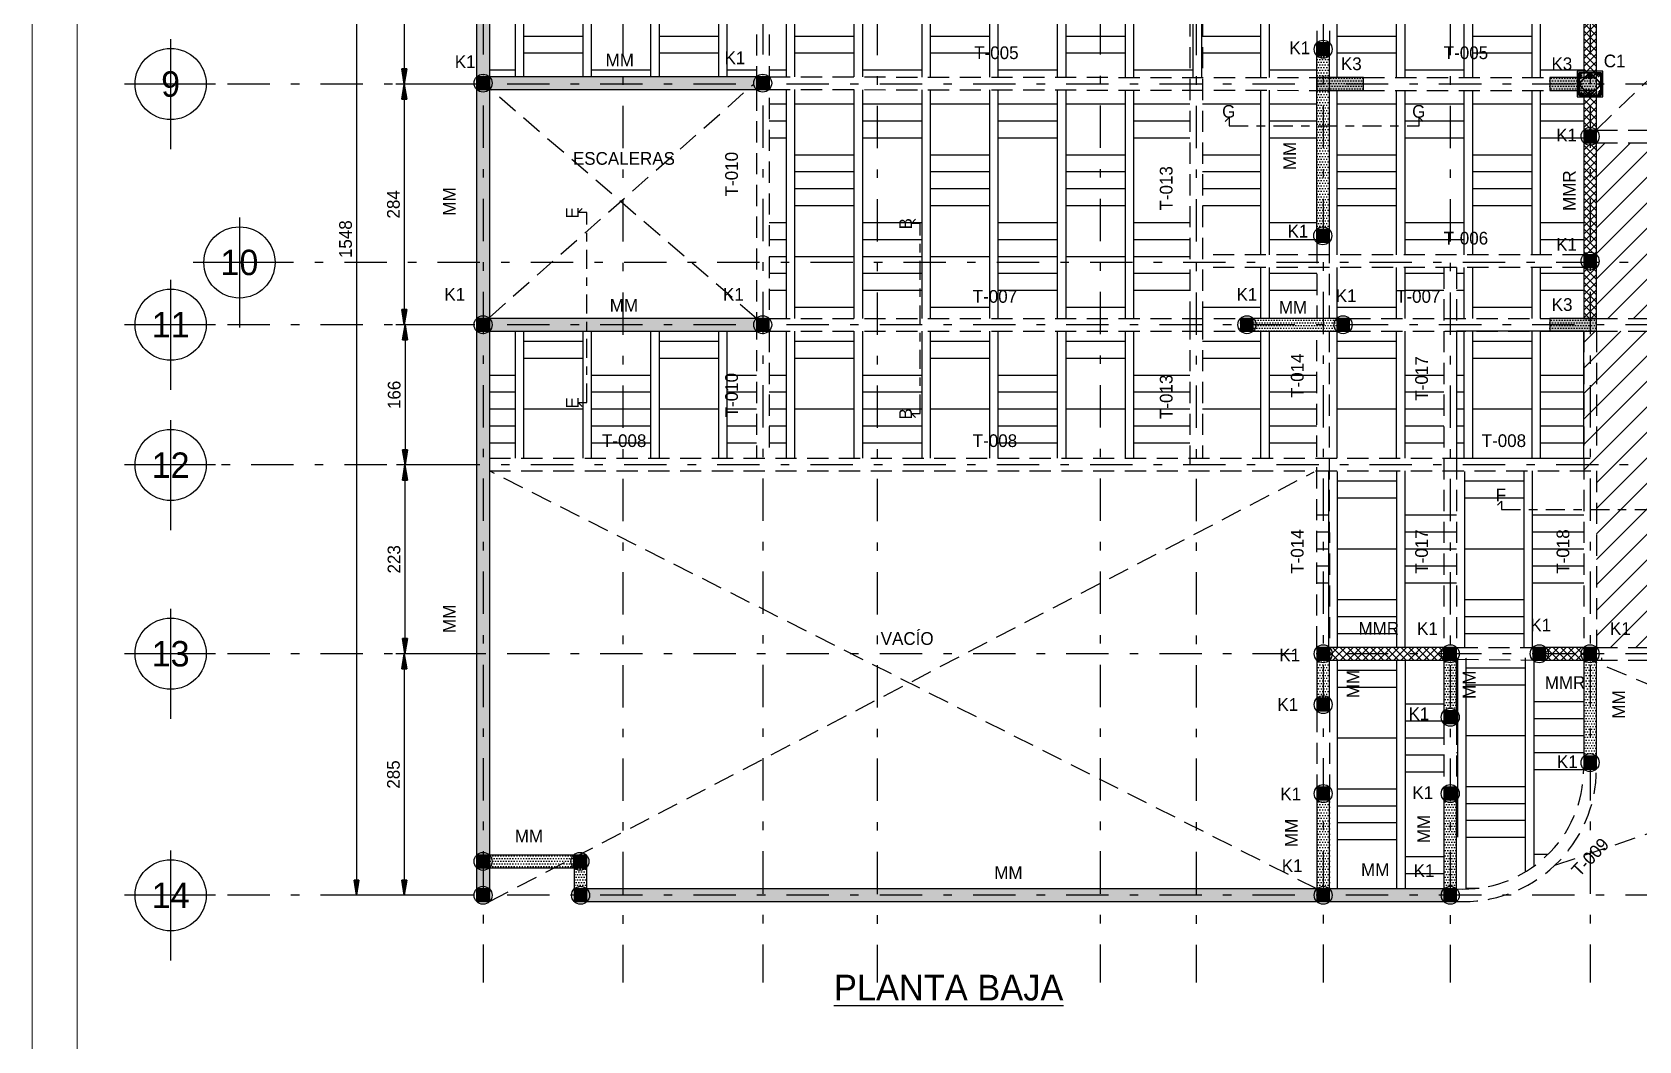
# Model space of a CAD drawing. Header units: millimetres. Extents: x -25 to 297, y -2 to 43.
# Drawn here: x 75.38 to 94.35, y 21.99 to 33.89 of the extents above; entities that cross this region are included whole.
import ezdxf
from ezdxf.enums import TextEntityAlignment as Align

# ---------------------------------------------------------------- set-up
doc = ezdxf.new("R2010")
doc.units = ezdxf.units.MM
for name, pattern in [('DASHDOT', [1, 0.5, -0.25, 0, -0.25]), ('DASHED2', [0.375, 0.25, -0.125]), ('HIDDEN2', [0.1875, 0.125, -0.0625]), ('TRABE', [1.125, 0.75, -0.125, 0.125, -0.125])]:
    doc.linetypes.add(name, pattern=pattern)
for name, color, linetype in [('6', 7, 'Continuous'), ('ACERO', 5, 'Continuous'), ('C', 11, 'Continuous'), ('CERR', 3, 'DASHED2'), ('CTE', 242, 'Continuous'), ('EJES', 250, 'DASHDOT'), ('hatch', 250, 'Continuous'), ('KS', 242, 'Continuous'), ('losa', 251, 'Continuous'), ('muros', 1, 'Continuous'), ('proyecciones', 6, 'HIDDEN2'), ('TEXT', 5, 'Continuous'), ('TITULO', 242, 'Continuous'), ('TZ', 15, 'Continuous'), ('VIGUETAS', 107, 'Continuous')]:
    doc.layers.add(name, color=color, linetype=linetype)
doc.styles.add('LEROY', font='stylu.ttf')
doc.dimstyles.new('LEROY', dxfattribs={"dimtxt": 0.15, "dimasz": 0.18, "dimexe": 0.1, "dimexo": 0.1, "dimgap": 0.05, "dimtad": 1, "dimdec": 0, "dimlfac": 100, "dimzin": 0, "dimdsep": 46, "dimtxsty": 'LEROY', "dimblk1": 'FLECHA', "dimblk2": 'FLECHA', "dimsah": 1, "dimcen": 0.2, "dimclrd": 256, "dimclre": 256, "dimclrt": 5, "dimadec": 0, "dimazin": 0, "dimtfac": 0.5, "dimtdec": 0, "dimtix": 1, "dimtofl": 0, "dimtmove": 0, "dimatfit": 3, "dimldrblk": 'FLECHA', "dimfxl": 1, "dimtolj": 1, "dimtzin": 0, "dimarcsym": 0})
pattern_1 = [(0, (-26.114194, 4.04221), (0.015875, 0.03175), [0, -0.03175])]
pattern_2 = [(45, (-26.114194, 4.64221), (-0.04490128, 0.04490128), []), (135, (-26.114194, 4.64221), (-0.04490128, -0.04490128), [])]
pattern_3 = [(0, (-26.114194, 4.64221), (0.015875, 0.03175), [0, -0.03175])]
pattern_4 = [(90, (-26.1142, 6.6422), (-0.8, 5e-17), [1, 1]), (90, (-26.0142, 6.6422), (-0.8, 5e-17), [1, 1]), (0, (-26.0142, 4.8422), (0, 1.8), [0.7, -0.9]), (0, (-26.0142, 5.0422), (0, 1.8), [0.7, -0.9]), (0, (-26.0142, 5.2422), (0, 1.8), [0.7, -0.9]), (0, (-26.0142, 5.4422), (0, 1.8), [0.7, -0.9]), (0, (-26.0142, 6.0422), (0, 1.8), [0.7, -0.9]), (0, (-25.2142, 5.6422), (0, 1.8), [0.7, -0.9]), (0, (-25.2142, 5.8422), (0, 1.8), [0.7, -0.9]), (0, (-25.2142, 6.0422), (0, 1.8), [0.7, -0.9]), (0, (-25.2142, 6.2422), (0, 1.8), [0.7, -0.9]), (0, (-25.2142, 6.4422), (0, 1.8), [0.7, -0.9])]
pattern_5 = [(45, (-23.47255, 0), (-0.1504193, 0.1504193), [])]

# ---------------------------------------------------------------- blocks, each defined once
blk = doc.blocks.new('EJE-VERT')
at = {"color": 15, "linetype": 'Continuous'}
for p, q in [((0, 2.163), (0, 0)), ((0.883, 1.28), (-0.909, 1.28))]:
    blk.add_line(p, q, dxfattribs=at)
blk.add_circle((0, 1.28), 0.7, dxfattribs=at)
at = {"color": 242, "style": 'LEROY'}
blk.add_attdef('EJE', text='', height=0.5, dxfattribs=at).set_placement((0, 1.28), align=Align.MIDDLE)
blk = doc.blocks.new('FLECHA')
at = {"linetype": 'Continuous'}
blk.add_hatch(color=5, dxfattribs=at).paths.add_polyline_path([(0, 0), (-1, 0.16), (-1, -0.16)])
at = {"color": 5, "linetype": 'Continuous'}
blk.add_line((-1, 0.16), (-1, -0.16), dxfattribs=at)
blk.add_lwpolyline([(-1, 0.16), (0, 0), (-1, -0.16)], dxfattribs=at)
blk = doc.blocks.new('*D86')
at = {"layer": 'C', "lineweight": -2, "transparency": 16777216}
for p, q in [((80.681, 35.427), (79.676, 35.427)), ((79.776, 35.247), (79.776, 33.457)), ((80.581, 33.277), (79.676, 33.277))]:
    blk.add_line(p, q, dxfattribs=at)
at = {"layer": 'Defpoints', "color": 0, "transparency": 16777216}
for p in [(80.781, 35.427), (79.776, 33.277), (80.681, 33.277)]:
    blk.add_point(p, dxfattribs=at)
at = {"layer": 'C', "lineweight": -2, "transparency": 16777216, "xscale": 0.18, "yscale": 0.18, "zscale": 0.18}
for p, rotation in [((79.776, 35.427), 90), ((79.776, 33.277), 270)]:
    blk.add_blockref('FLECHA', p, dxfattribs=dict(at, rotation=rotation))
at = {"layer": 'C', "color": 5, "transparency": 16777216, "insert": (79.648, 34.352), "char_height": 0.15, "attachment_point": 5, "rotation": 90, "style": 'LEROY'}
blk.add_mtext('\\A1;215', dxfattribs=at)
blk = doc.blocks.new('*D87')
at = {"layer": 'C', "lineweight": -2, "transparency": 16777216}
for p, q in [((80.681, 33.277), (79.676, 33.277)), ((79.776, 33.097), (79.776, 30.617)), ((80.599, 30.437), (79.676, 30.437))]:
    blk.add_line(p, q, dxfattribs=at)
at = {"layer": 'Defpoints', "color": 0, "transparency": 16777216}
for p in [(80.781, 33.277), (79.776, 30.437), (80.699, 30.437)]:
    blk.add_point(p, dxfattribs=at)
at = {"layer": 'C', "lineweight": -2, "transparency": 16777216, "xscale": 0.18, "yscale": 0.18, "zscale": 0.18}
for p, rotation in [((79.776, 33.277), 90), ((79.776, 30.437), 270)]:
    blk.add_blockref('FLECHA', p, dxfattribs=dict(at, rotation=rotation))
at = {"layer": 'C', "color": 5, "transparency": 16777216, "insert": (79.648, 31.857), "char_height": 0.15, "attachment_point": 5, "rotation": 90, "style": 'LEROY'}
blk.add_mtext('\\A1;284', dxfattribs=at)
blk = doc.blocks.new('*D88')
at = {"layer": 'C', "lineweight": -2, "transparency": 16777216}
for p, q in [((80.606, 28.782), (79.683, 28.782)), ((79.783, 28.602), (79.783, 26.735)), ((80.606, 26.555), (79.683, 26.555))]:
    blk.add_line(p, q, dxfattribs=at)
at = {"layer": 'Defpoints', "color": 0, "transparency": 16777216}
for p in [(80.706, 28.782), (79.783, 26.555), (80.706, 26.555)]:
    blk.add_point(p, dxfattribs=at)
at = {"layer": 'C', "lineweight": -2, "transparency": 16777216, "xscale": 0.18, "yscale": 0.18, "zscale": 0.18}
for p, rotation in [((79.783, 28.782), 90), ((79.783, 26.555), 270)]:
    blk.add_blockref('FLECHA', p, dxfattribs=dict(at, rotation=rotation))
at = {"layer": 'C', "color": 5, "transparency": 16777216, "insert": (79.655, 27.669), "char_height": 0.15, "attachment_point": 5, "rotation": 90, "style": 'LEROY'}
blk.add_mtext('\\A1;223', dxfattribs=at)
blk = doc.blocks.new('*D89')
at = {"layer": 'C', "lineweight": -2, "transparency": 16777216}
for p, q in [((80.629, 26.555), (79.676, 26.555)), ((79.776, 26.375), (79.776, 23.885)), ((80.606, 23.705), (79.676, 23.705))]:
    blk.add_line(p, q, dxfattribs=at)
at = {"layer": 'Defpoints', "color": 0, "transparency": 16777216}
for p in [(80.729, 26.555), (79.776, 23.705), (80.706, 23.705)]:
    blk.add_point(p, dxfattribs=at)
at = {"layer": 'C', "lineweight": -2, "transparency": 16777216, "xscale": 0.18, "yscale": 0.18, "zscale": 0.18}
for p, rotation in [((79.776, 26.555), 90), ((79.776, 23.705), 270)]:
    blk.add_blockref('FLECHA', p, dxfattribs=dict(at, rotation=rotation))
at = {"layer": 'C', "color": 5, "transparency": 16777216, "insert": (79.648, 25.13), "char_height": 0.15, "attachment_point": 5, "rotation": 90, "style": 'LEROY'}
blk.add_mtext('\\A1;285', dxfattribs=at)
blk = doc.blocks.new('SEF')
at = {"layer": 'KS'}
blk.add_hatch(color=256, dxfattribs=at).paths.add_polyline_path([(101.539, 139.836), (101.689, 139.836), (101.689, 139.986), (101.539, 139.986)])
at = {"layer": 'KS', "elevation": 0}
blk.add_lwpolyline([(101.539, 139.836), (101.689, 139.836), (101.689, 139.986), (101.539, 139.986)], close=True, dxfattribs=at)
at = {"layer": 'KS', "color": 251}
blk.add_circle((101.614, 139.911, 0), 0.106, dxfattribs=at)
blk = doc.blocks.new('var8')
at = {"layer": 'TZ'}
h = blk.add_hatch(dxfattribs=at)
h.set_pattern_fill('ANSI31', color=250, scale=0.12501, style=0)
h.set_pattern_definition([(45, (-174.317762, 227.993321), (-0.0110494311, 0.0110494311), [])])
edge = h.paths.add_edge_path()
edge.add_arc((0, 0), 0.0635, 0, 360)
at = {"layer": 'TZ', "color": 250}
for p, q in [((-0.16, 0), (0.16, 0)), ((0, 0.16), (0, -0.16))]:
    blk.add_line(p, q, dxfattribs=at)
at = {"layer": 'TZ', "color": 5}
blk.add_circle((0, 0), 0.0635, dxfattribs=at)
blk = doc.blocks.new('C1')
at = {"layer": 'ACERO', "color": 3}
for p, q in [((-0.018, 0.081), (-0.011, 0.081)), ((0.011, 0.081), (0.018, 0.081)), ((0.07, 0.13), (0.047, 0.107)), ((0.052, 0.102), (0.047, 0.107)), ((0.082, 0.13), (0.052, 0.102))]:
    blk.add_line(p, q, dxfattribs=at)
for points in [[(-0.123, -0.133, -0.414214), (-0.134, -0.122), (-0.134, 0.126, -0.414214), (-0.123, 0.137), (0.125, 0.137, -0.414214), (0.136, 0.126), (0.136, 0.119, -0.182928), (0.135, 0.117), (0.102, 0.085), (0.096, 0.09), (0.128, 0.12, 0.182904), (0.129, 0.122), (0.129, 0.126, 0.414214), (0.125, 0.13), (0.013, 0.13)], [(0.008, -0.129, -0.414214), (-0.008, -0.129), (-0.131, -0.008, -0.414214), (-0.131, 0.008), (-0.007, 0.134, -0.414214), (0.009, 0.134), (0.016, 0.127, -0.198912), (0.018, 0.122), (0.018, 0.081)], [(-0.011, 0.13), (-0.123, 0.13, 0.414214), (-0.126, 0.126), (-0.126, 0.012)], [(0.011, 0.081), (0.011, 0.12, 0.233891), (0.008, 0.126), (0.004, 0.129, 0.414214), (-0.001, 0.129), (-0.125, 0.003, 0.414214), (-0.125, -0.003), (-0.003, -0.124, 0.414214), (0.003, -0.124)], [(-0.123, -0.133), (0.125, -0.133, 0.414214), (0.136, -0.122), (0.136, 0.122)], [(0.003, -0.124), (0.128, -0.002, 0.414214), (0.128, 0.003), (0.018, 0.114)], [(0.008, -0.129), (0.133, -0.008, 0.414214), (0.133, 0.008), (0.016, 0.127)], [(-0.126, -0.012), (-0.126, -0.122, 0.414214), (-0.123, -0.125)], [(0.012, -0.125), (0.125, -0.125, 0.414214), (0.129, -0.122), (0.129, -0.012)]]:
    blk.add_lwpolyline(points, format="xyb", dxfattribs=at)
for points in [[(-0.018, 0.081), (-0.018, 0.112)], [(-0.011, 0.119), (-0.011, 0.081)], [(0.129, 0.012), (0.129, 0.111)], [(-0.123, -0.125), (-0.012, -0.125)]]:
    blk.add_lwpolyline(points, dxfattribs=at)
at = {"layer": 'TZ'}
blk.add_lwpolyline([(-0.149, -0.148), (0.151, -0.148), (0.151, 0.152), (-0.149, 0.152)], close=True, dxfattribs=at)
at = {"layer": 'TZ', "xscale": 0.1499879496157064, "yscale": 0.1499879496157064, "zscale": 0.1499879496157064, "rotation": 180}
for p in [(-0.114, 0.119), (-0.114, 0.097), (-0.113, 0), (0, 0.114), (0.088, 0.119), (0.109, 0.119), (0.115, 0), (-0.115, -0.114), (-0.094, -0.114), (0, -0.112), (0.117, -0.093), (0.117, -0.114)]:
    blk.add_blockref('var8', p, dxfattribs=at)
blk = doc.blocks.new('*D593')
at = {"layer": 'C', "lineweight": -2, "transparency": 16777216}
for p, q in [((80.608, 30.437), (79.685, 30.437)), ((79.785, 30.257), (79.785, 28.962)), ((80.608, 28.782), (79.685, 28.782))]:
    blk.add_line(p, q, dxfattribs=at)
at = {"layer": 'Defpoints', "color": 0, "transparency": 16777216}
for p in [(80.708, 30.437), (79.785, 28.782), (80.708, 28.782)]:
    blk.add_point(p, dxfattribs=at)
at = {"layer": 'C', "lineweight": -2, "transparency": 16777216, "xscale": 0.18, "yscale": 0.18, "zscale": 0.18}
for p, rotation in [((79.785, 30.437), 90), ((79.785, 28.782), 270)]:
    blk.add_blockref('FLECHA', p, dxfattribs=dict(at, rotation=rotation))
at = {"layer": 'C', "color": 5, "transparency": 16777216, "insert": (79.657, 29.609), "char_height": 0.15, "attachment_point": 5, "rotation": 90, "style": 'LEROY'}
blk.add_mtext('\\A1;166', dxfattribs=at)
blk = doc.blocks.new('*D595')
at = {"layer": 'C', "lineweight": -2, "transparency": 16777216}
for p, q in [((80.064, 39.187), (79.112, 39.187)), ((79.212, 39.007), (79.212, 23.885)), ((80.041, 23.705), (79.112, 23.705))]:
    blk.add_line(p, q, dxfattribs=at)
at = {"layer": 'Defpoints', "color": 0, "transparency": 16777216}
for p in [(80.164, 39.187), (79.212, 23.705), (80.141, 23.705)]:
    blk.add_point(p, dxfattribs=at)
at = {"layer": 'C', "lineweight": -2, "transparency": 16777216, "xscale": 0.18, "yscale": 0.18, "zscale": 0.18}
for p, rotation in [((79.212, 39.187), 90), ((79.212, 23.705), 270)]:
    blk.add_blockref('FLECHA', p, dxfattribs=dict(at, rotation=rotation))
at = {"layer": 'C', "color": 5, "transparency": 16777216, "insert": (79.083, 31.446), "char_height": 0.15, "attachment_point": 5, "rotation": 90, "style": 'LEROY'}
blk.add_mtext('\\A1;1548', dxfattribs=at)

msp = doc.modelspace()

# ---------------------------------------------------------------- hatches: boundary and pattern name
at = {"layer": 'hatch'}
h = msp.add_hatch(dxfattribs=at)
h.set_pattern_fill('ANSI31', color=256, scale=0.067)
h.set_pattern_definition(pattern_5)
h.paths.add_polyline_path([(100.483, 30.512), (100.509, 32.584), (93.846, 32.584), (93.846, 31.262, -0.198912), (93.877, 31.187, -0.198912), (93.846, 31.112), (93.846, 30.512)])
h = msp.add_hatch(dxfattribs=at)
h.set_pattern_fill('ANSI31', color=256, scale=0.067)
h.set_pattern_definition(pattern_5)
h.paths.add_polyline_path([(93.846, 30.362), (93.696, 30.362), (93.696, 28.862), (93.696, 28.712), (93.846, 28.712), (93.846, 26.63), (100.435, 26.63), (100.481, 30.362)])
at = {"layer": 'KS'}
h = msp.add_hatch(color=256, dxfattribs=at)
h.dxf.hatch_style = 1
h.paths.add_polyline_path([(90.546, 33.352), (90.546, 33.202), (91.096, 33.202), (91.096, 33.352)])
h = msp.add_hatch(color=256, dxfattribs=at)
h.dxf.hatch_style = 1
h.paths.add_polyline_path([(93.296, 33.352), (93.296, 33.202), (93.846, 33.202), (93.846, 33.352)])
h = msp.add_hatch(color=256, dxfattribs=at)
h.dxf.hatch_style = 1
h.paths.add_polyline_path([(93.295, 30.512), (93.295, 30.362), (93.845, 30.362), (93.845, 30.512)])
at = {"layer": 'muros'}
h = msp.add_hatch(dxfattribs=at)
h.set_pattern_fill('DOTS', color=256, scale=0.02)
h.set_pattern_definition(pattern_3)
h.paths.add_polyline_path([(80.781, 24.03), (80.631, 24.03), (80.631, 23.63), (80.781, 23.63)])
h.paths.add_polyline_path([(80.781, 38.662), (80.631, 38.662), (80.631, 24.18), (80.781, 24.18)])
h = msp.add_hatch(dxfattribs=at)
h.set_pattern_fill('ANSI37', color=256, scale=0.02)
h.set_pattern_definition(pattern_2)
h.paths.add_polyline_path([(93.696, 33.352), (93.846, 33.352), (93.846, 35.352), (93.696, 35.352)])
h = msp.add_hatch(dxfattribs=at)
h.set_pattern_fill('DOTS', color=256, scale=0.02)
h.set_pattern_definition(pattern_3)
h.paths.add_polyline_path([(90.546, 33.352), (90.69, 33.352), (90.69, 33.762), (90.546, 33.762)])
h = msp.add_hatch(dxfattribs=at)
h.set_pattern_fill('DOTS', color=256, scale=0.02)
h.set_pattern_definition([(0, (-26.114194, 3.97678), (0.015875, 0.03175), [0, -0.03175])])
h.paths.add_polyline_path([(84.081, 33.212), (84.081, 33.362), (80.781, 33.362), (80.781, 33.212)])
h = msp.add_hatch(dxfattribs=at)
h.set_pattern_fill('DOTS', color=3, scale=0.02)
h.set_pattern_definition(pattern_1)
h.paths.add_polyline_path([(90.69, 33.202), (90.69, 33.352), (90.546, 33.352), (90.546, 33.202)])
h = msp.add_hatch(dxfattribs=at)
h.set_pattern_fill('DOTS', color=256, scale=0.02)
h.set_pattern_definition(pattern_3)
h.paths.add_polyline_path([(90.69, 33.202), (90.546, 33.202), (90.546, 31.412), (90.69, 31.412)])
h = msp.add_hatch(dxfattribs=at)
h.set_pattern_fill('DOTS', color=3, scale=0.02)
h.set_pattern_definition(pattern_1)
h.paths.add_polyline_path([(90.69, 33.352), (90.69, 33.202), (91.096, 33.202), (91.096, 33.352)])
h = msp.add_hatch(dxfattribs=at)
h.set_pattern_fill('DOTS', color=3, scale=0.02)
h.set_pattern_definition(pattern_1)
h.paths.add_polyline_path([(93.846, 33.202), (93.846, 33.352), (93.296, 33.352), (93.296, 33.202)])
h = msp.add_hatch(dxfattribs=at)
h.set_pattern_fill('ANSI37', color=256, scale=0.02)
h.set_pattern_definition(pattern_2)
h.paths.add_polyline_path([(93.846, 33.202), (93.696, 33.202), (93.696, 30.512), (93.846, 30.512)])
h = msp.add_hatch(dxfattribs=at)
h.set_pattern_fill('DOTS', color=256, scale=0.02)
h.set_pattern_definition(pattern_1)
h.paths.add_polyline_path([(84.081, 30.362), (84.081, 30.512), (80.781, 30.512), (80.781, 30.362)])
h = msp.add_hatch(dxfattribs=at)
h.set_pattern_fill('DOTS', color=256, scale=0.02)
h.set_pattern_definition(pattern_1)
h.paths.add_polyline_path([(89.646, 30.512), (89.646, 30.362), (90.931, 30.362), (90.931, 30.512)])
h = msp.add_hatch(dxfattribs=at)
h.set_pattern_fill('DOTS', color=3, scale=0.02)
h.set_pattern_definition(pattern_1)
h.paths.add_polyline_path([(93.846, 30.362), (93.846, 30.512), (93.296, 30.512), (93.296, 30.362)])
h = msp.add_hatch(dxfattribs=at)
h.set_pattern_fill('DOTS', color=256, scale=0.02)
h.set_pattern_definition(pattern_1)
h.paths.add_polyline_path([(90.696, 26.63), (90.546, 26.63), (90.546, 25.88), (90.696, 25.88)])
h = msp.add_hatch(dxfattribs=at)
h.set_pattern_fill('ANSI37', color=256, scale=0.02)
h.set_pattern_definition(pattern_2)
h.paths.add_polyline_path([(92.046, 26.48), (92.046, 26.63), (90.696, 26.63), (90.696, 26.48)])
h = msp.add_hatch(dxfattribs=at)
h.set_pattern_fill('DOTS', color=256, scale=0.02)
h.set_pattern_definition(pattern_1)
h.paths.add_polyline_path([(92.196, 26.63), (92.046, 26.63), (92.046, 25.73), (92.196, 25.73)])
h = msp.add_hatch(dxfattribs=at)
h.set_pattern_fill('ANSI37', color=256, scale=0.02)
h.set_pattern_definition(pattern_2)
h.paths.add_polyline_path([(93.846, 26.48), (93.846, 26.63), (93.096, 26.63), (93.096, 26.48)])
h = msp.add_hatch(dxfattribs=at)
h.set_pattern_fill('DOTS', color=256, scale=0.02)
h.set_pattern_definition(pattern_1)
h.paths.add_polyline_path([(93.846, 26.48), (93.696, 26.48), (93.696, 25.195), (93.846, 25.195)])
h = msp.add_hatch(dxfattribs=at)
h.set_pattern_fill('DOTS', color=256, scale=0.02)
h.set_pattern_definition(pattern_1)
h.paths.add_polyline_path([(90.546, 23.78), (90.696, 23.78), (90.696, 24.98), (90.546, 24.98)])
h = msp.add_hatch(dxfattribs=at)
h.set_pattern_fill('DOTS', color=256, scale=0.02)
h.set_pattern_definition(pattern_1)
h.paths.add_polyline_path([(92.046, 23.78), (92.196, 23.78), (92.196, 24.98), (92.046, 24.98)])
h = msp.add_hatch(dxfattribs=at)
h.set_pattern_fill('DOTS', color=256, scale=0.02)
h.set_pattern_definition(pattern_1)
h.paths.add_polyline_path([(80.781, 24.18), (80.781, 24.03), (81.931, 24.03), (81.931, 24.18)])
h.paths.add_polyline_path([(80.631, 24.03), (80.781, 24.03), (80.781, 24.18), (80.631, 24.18)])
h = msp.add_hatch(dxfattribs=at)
h.set_pattern_fill('DOTS', color=256, scale=0.02)
h.set_pattern_definition(pattern_1)
h.paths.add_polyline_path([(81.931, 24.03), (81.781, 24.03), (81.781, 23.78), (81.931, 23.78)])
h = msp.add_hatch(dxfattribs=at)
h.set_pattern_fill('DOTS', color=256, scale=0.02)
h.set_pattern_definition(pattern_1)
h.paths.add_polyline_path([(92.196, 23.63), (92.196, 23.78), (81.781, 23.78), (81.781, 23.63)])
at = {"layer": 'VIGUETAS'}
h = msp.add_hatch(dxfattribs=at)
h.set_pattern_fill('HBSTRCES', color=256, pattern_type=2)
h.set_pattern_definition(pattern_4)
h.paths.add_polyline_path([(80.781, 35.362), (80.781, 33.362), (83.931, 33.362), (83.931, 35.362)])
h = msp.add_hatch(dxfattribs=at)
h.set_pattern_fill('HBSTRCES', color=256, pattern_type=2)
h.set_pattern_definition(pattern_4)
h.paths.add_polyline_path([(90.546, 33.352), (90.546, 33.612, -0.198912), (90.515, 33.687, -0.198912), (90.546, 33.762), (90.546, 34.653, -0.198912), (90.515, 34.728, -0.198912), (90.546, 34.803), (90.546, 35.352), (88.063, 35.352, -0.414214), (87.913, 35.352), (85.431, 35.352, -0.450006), (85.272, 35.362), (84.081, 35.362), (84.081, 33.362)])
h = msp.add_hatch(dxfattribs=at)
h.set_pattern_fill('HBSTRCES', color=256, pattern_type=2)
h.set_pattern_definition(pattern_4)
h.paths.add_polyline_path([(93.296, 33.352), (93.696, 33.352), (93.696, 35.352), (90.696, 35.352), (90.696, 34.803, -0.198912), (90.727, 34.728, -0.198912), (90.696, 34.653), (90.696, 33.762, -0.198912), (90.727, 33.687, -0.216159), (90.69, 33.607), (90.69, 33.352), (91.096, 33.352)])
h = msp.add_hatch(dxfattribs=at)
h.set_pattern_fill('HBSTRCES', color=256, pattern_type=2)
h.set_pattern_definition(pattern_4)
h.paths.add_polyline_path([(84.081, 33.212), (84.081, 30.512), (89.046, 30.512), (89.046, 33.204)])
h = msp.add_hatch(dxfattribs=at)
h.set_pattern_fill('HBSTRCES', color=256, pattern_type=2)
h.set_pattern_definition(pattern_4)
h.paths.add_polyline_path([(89.196, 31.262), (90.546, 31.262), (90.546, 31.412), (90.546, 33.202), (89.196, 33.204)])
h = msp.add_hatch(dxfattribs=at)
h.set_pattern_fill('HBSTRCES', color=256, pattern_type=2)
h.set_pattern_definition(pattern_4)
h.paths.add_polyline_path([(93.696, 33.202), (93.296, 33.202), (91.096, 33.202), (90.69, 33.202), (90.69, 31.412), (90.69, 31.262), (93.696, 31.262)])
h = msp.add_hatch(dxfattribs=at)
h.set_pattern_fill('HBSTRCES', color=256, pattern_type=2)
h.set_pattern_definition(pattern_4)
h.paths.add_polyline_path([(90.546, 30.512), (90.546, 31.112), (89.196, 31.112), (89.196, 30.512), (89.646, 30.512), (89.796, 30.512)])
h = msp.add_hatch(dxfattribs=at)
h.set_pattern_fill('HBSTRCES', color=256, pattern_type=2)
h.set_pattern_definition(pattern_4)
h.paths.add_polyline_path([(92.046, 31.112), (90.69, 31.112), (90.69, 30.512), (90.781, 30.512, -0.414214), (90.931, 30.512), (92.046, 30.512)])
h = msp.add_hatch(dxfattribs=at)
h.set_pattern_fill('HBSTRCES', color=256, pattern_type=2)
h.set_pattern_definition(pattern_4)
h.paths.add_polyline_path([(92.196, 30.512), (93.296, 30.512), (93.696, 30.512), (93.696, 31.112), (92.196, 31.112)])
h = msp.add_hatch(dxfattribs=at)
h.set_pattern_fill('HBSTRCES', color=256, pattern_type=2)
h.set_pattern_definition(pattern_4)
h.paths.add_polyline_path([(83.931, 28.862), (83.931, 30.362), (80.781, 30.362), (80.781, 28.862)])
h = msp.add_hatch(dxfattribs=at)
h.set_pattern_fill('HBSTRCES', color=256, pattern_type=2)
h.set_pattern_definition(pattern_4)
h.paths.add_polyline_path([(89.046, 30.362), (84.081, 30.362), (84.081, 28.862), (89.046, 28.862)])
h.paths.add_polyline_path([(90.546, 30.362), (89.796, 30.362, -0.414214), (89.646, 30.362), (89.196, 30.362), (89.196, 28.862), (90.546, 28.862)])
h = msp.add_hatch(dxfattribs=at)
h.set_pattern_fill('HBSTRCES', color=256, pattern_type=2)
h.set_pattern_definition(pattern_4)
h.paths.add_polyline_path([(92.046, 30.362), (90.931, 30.362, -0.414214), (90.781, 30.362), (90.69, 30.362), (90.693, 28.862), (92.046, 28.862)])
h = msp.add_hatch(dxfattribs=at)
h.set_pattern_fill('HBSTRCES', color=256, pattern_type=2)
h.set_pattern_definition(pattern_4)
h.paths.add_polyline_path([(93.696, 28.862), (93.696, 30.362), (92.196, 30.362), (92.196, 28.862)])
h = msp.add_hatch(dxfattribs=at)
h.set_pattern_fill('HBSTRCES', color=256, pattern_type=2)
h.set_pattern_definition([(90, (-26.1119, 4.9923), (-0.8, 5e-17), [1, 1]), (90, (-26.0119, 4.9923), (-0.8, 5e-17), [1, 1]), (0, (-26.012, 3.1923), (0, 1.8), [0.7, -0.9]), (0, (-26.012, 3.3923), (0, 1.8), [0.7, -0.9]), (0, (-26.012, 3.5923), (0, 1.8), [0.7, -0.9]), (0, (-26.012, 3.7923), (0, 1.8), [0.7, -0.9]), (0, (-26.012, 4.3923), (0, 1.8), [0.7, -0.9]), (0, (-25.212, 3.9923), (0, 1.8), [0.7, -0.9]), (0, (-25.212, 4.1923), (0, 1.8), [0.7, -0.9]), (0, (-25.212, 4.3923), (0, 1.8), [0.7, -0.9]), (0, (-25.212, 4.5923), (0, 1.8), [0.7, -0.9]), (0, (-25.212, 4.7923), (0, 1.8), [0.7, -0.9])])
edge = h.paths.add_edge_path()
edge.add_line((92.196, 28.712), (90.933, 28.712))
edge.add_arc((90.858, 28.787), 0.106, 225, 315, ccw=False)
edge.add_line((90.783, 28.712), (90.545, 28.712))
edge.add_line((90.545, 28.712), (90.546, 26.63))
edge.add_line((90.546, 26.63), (92.195, 26.63))
edge.add_line((92.195, 26.63), (92.196, 28.712))
h = msp.add_hatch(dxfattribs=at)
h.set_pattern_fill('HBSTRCES', color=256, pattern_type=2)
h.set_pattern_definition([(90, (-24.6091, 4.9923), (-0.8, 5e-17), [1, 1]), (90, (-24.5091, 4.9923), (-0.8, 5e-17), [1, 1]), (0, (-24.509, 3.1923), (0, 1.8), [0.7, -0.9]), (0, (-24.509, 3.3923), (0, 1.8), [0.7, -0.9]), (0, (-24.509, 3.5923), (0, 1.8), [0.7, -0.9]), (0, (-24.509, 3.7923), (0, 1.8), [0.7, -0.9]), (0, (-24.509, 4.3923), (0, 1.8), [0.7, -0.9]), (0, (-23.709, 3.9923), (0, 1.8), [0.7, -0.9]), (0, (-23.709, 4.1923), (0, 1.8), [0.7, -0.9]), (0, (-23.709, 4.3923), (0, 1.8), [0.7, -0.9]), (0, (-23.709, 4.5923), (0, 1.8), [0.7, -0.9]), (0, (-23.709, 4.7923), (0, 1.8), [0.7, -0.9])])
edge = h.paths.add_edge_path()
edge.add_line((93.696, 28.712), (92.436, 28.712))
edge.add_arc((92.361, 28.787), 0.106, 225, 315, ccw=False)
edge.add_line((92.286, 28.712), (92.196, 28.712))
edge.add_line((92.196, 28.712), (92.198, 26.63))
edge.add_line((92.198, 26.63), (93.696, 26.63))
edge.add_line((93.696, 26.63), (93.696, 28.712))
h = msp.add_hatch(dxfattribs=at)
h.set_pattern_fill('HBSTRCES', color=256, pattern_type=2)
h.set_pattern_definition([(90, (-26.1091, 2.7609), (-0.8, 5e-17), [1, 1]), (90, (-26.0091, 2.7609), (-0.8, 5e-17), [1, 1]), (0, (-26.009, 0.9609), (0, 1.8), [0.7, -0.9]), (0, (-26.009, 1.1609), (0, 1.8), [0.7, -0.9]), (0, (-26.009, 1.3609), (0, 1.8), [0.7, -0.9]), (0, (-26.009, 1.5609), (0, 1.8), [0.7, -0.9]), (0, (-26.009, 2.1609), (0, 1.8), [0.7, -0.9]), (0, (-25.209, 1.7609), (0, 1.8), [0.7, -0.9]), (0, (-25.209, 1.9609), (0, 1.8), [0.7, -0.9]), (0, (-25.209, 2.1609), (0, 1.8), [0.7, -0.9]), (0, (-25.209, 2.3609), (0, 1.8), [0.7, -0.9]), (0, (-25.209, 2.5609), (0, 1.8), [0.7, -0.9])])
edge = h.paths.add_edge_path()
edge.add_line((92.051, 26.48), (90.936, 26.48))
edge.add_arc((90.861, 26.555), 0.106, 225, 315, ccw=False)
edge.add_line((90.786, 26.48), (90.696, 26.48))
edge.add_line((90.696, 26.48), (90.698, 23.78))
edge.add_line((90.698, 23.78), (92.051, 23.78))
edge.add_line((92.051, 23.78), (92.051, 26.48))
h = msp.add_hatch(dxfattribs=at)
h.set_pattern_fill('HBSTRCES', color=256, pattern_type=2)
h.set_pattern_definition([(90, (-24.5917, 2.7888), (-0.8, 5e-17), [1, 1]), (90, (-24.4917, 2.7888), (-0.8, 5e-17), [1, 1]), (0, (-24.4917, 0.9888), (0, 1.8), [0.7, -0.9]), (0, (-24.4917, 1.1888), (0, 1.8), [0.7, -0.9]), (0, (-24.4917, 1.3888), (0, 1.8), [0.7, -0.9]), (0, (-24.4917, 1.5888), (0, 1.8), [0.7, -0.9]), (0, (-24.4917, 2.1888), (0, 1.8), [0.7, -0.9]), (0, (-23.6917, 1.7888), (0, 1.8), [0.7, -0.9]), (0, (-23.6917, 1.9888), (0, 1.8), [0.7, -0.9]), (0, (-23.6917, 2.1888), (0, 1.8), [0.7, -0.9]), (0, (-23.6917, 2.3888), (0, 1.8), [0.7, -0.9]), (0, (-23.6917, 2.5888), (0, 1.8), [0.7, -0.9])])
edge = h.paths.add_edge_path()
edge.add_arc((92.277, 25.197), 1.419, 267.6524, 360)
edge.add_line((93.696, 25.197), (93.696, 26.48))
edge.add_line((93.696, 26.48), (94.129, 26.48))
edge.add_line((94.129, 26.48), (94.129, 26.508))
edge.add_line((94.129, 26.508), (92.453, 26.508))
edge.add_arc((92.378, 26.583), 0.106, 225, 315, ccw=False)
edge.add_line((92.303, 26.508), (92.176, 26.508))
edge.add_line((92.176, 26.508), (92.219, 23.779))

# ---------------------------------------------------------------- linework, layer by layer
at = {"layer": '6', "lineweight": 0}
for points in [[(75.383, 43.038), (139.403, 43.038), (139.403, 0), (75.383, 0)], [(75.915, 42.506), (138.871, 42.506), (138.871, 0.532), (75.915, 0.532)]]:
    msp.add_lwpolyline(points, close=True, dxfattribs=at)
at = {"layer": 'CERR', "color": 3}
for p, q in [((83.931, 35.362), (83.931, 33.362)), ((84.081, 35.362), (84.081, 30.512)), ((89.046, 35.212), (89.046, 30.512)), ((89.196, 35.212), (89.196, 30.512)), ((90.546, 34.653), (90.546, 33.762)), ((90.696, 34.653), (90.696, 33.762)), ((83.931, 33.212), (83.931, 30.512)), ((84.081, 33.362), (90.546, 33.352)), ((84.081, 33.212), (90.546, 33.202)), ((91.096, 33.352), (93.296, 33.352)), ((91.096, 33.202), (93.296, 33.202)), ((93.846, 32.734), (100.515, 32.734)), ((93.846, 32.584), (100.515, 32.584)), ((90.546, 31.412), (90.546, 30.512)), ((90.69, 31.412), (90.69, 30.512)), ((93.696, 31.262), (89.196, 31.262)), ((93.696, 31.112), (89.196, 31.112)), ((92.046, 31.112), (92.046, 30.362)), ((92.196, 31.112), (92.196, 30.362)), ((83.931, 30.512), (83.931, 28.862)), ((84.081, 30.512), (89.646, 30.512)), ((84.081, 30.362), (89.646, 30.362)), ((84.081, 30.362), (84.081, 28.862)), ((89.046, 30.512), (89.046, 28.782)), ((89.196, 30.512), (89.196, 28.862)), ((90.546, 26.63), (90.546, 30.362)), ((90.69, 30.362), (90.696, 26.63)), ((90.931, 30.512), (93.296, 30.512)), ((90.931, 30.362), (93.296, 30.362)), ((92.046, 30.362), (92.046, 28.862)), ((92.196, 30.362), (92.196, 28.862)), ((93.696, 30.362), (93.696, 29.012)), ((93.846, 30.512), (100.515, 30.512)), ((93.846, 30.362), (93.846, 29.012)), ((93.846, 30.362), (100.515, 30.362)), ((80.781, 28.862), (93.771, 28.862)), ((92.046, 28.862), (92.046, 26.63)), ((92.196, 28.862), (92.196, 26.63)), ((93.696, 28.862), (93.696, 26.555)), ((80.781, 28.712), (93.846, 28.712)), ((93.846, 28.712), (93.846, 26.63)), ((92.196, 26.63), (93.096, 26.63)), ((93.846, 26.63), (100.435, 26.63)), ((92.204, 26.491), (93.096, 26.48)), ((93.846, 26.48), (100.433, 26.48)), ((90.546, 25.88), (90.546, 24.98)), ((90.696, 25.88), (90.696, 24.98)), ((92.046, 25.73), (92.046, 24.98)), ((92.196, 25.73), (92.196, 24.98))]:
    msp.add_line(p, q, dxfattribs=at)
for centre, radius, start, end in [((92.277, 25.197), 1.419, 266.7126, 359.9334), ((92.281, 25.195), 1.565, 266.8736, 0)]:
    msp.add_arc(centre, radius, start, end, dxfattribs=at)
at = {"layer": 'CTE', "linetype": 'TRABE', "ltscale": 0.3}
for points in [[(89.464, 32.835), (89.511, 32.883), (89.511, 32.783), (91.754, 32.783), (91.754, 32.883), (91.802, 32.835)], [(81.877, 29.472), (81.829, 29.52), (81.929, 29.52), (81.929, 31.762), (81.829, 31.762), (81.877, 31.81)], [(85.811, 29.343), (85.763, 29.39), (85.863, 29.39), (85.863, 31.633), (85.763, 31.633), (85.811, 31.681)], [(92.677, 28.309), (92.724, 28.357), (92.724, 28.257), (94.967, 28.257), (94.967, 28.357), (95.015, 28.309)]]:
    msp.add_lwpolyline(points, dxfattribs=at)
at = {"layer": 'EJES'}
for p, q in [((80.706, 40.724), (80.706, 22.677)), ((82.356, 40.719), (82.356, 22.677)), ((84.006, 40.724), (84.006, 22.677)), ((85.356, 40.719), (85.356, 22.677)), ((87.988, 40.724), (87.988, 22.677)), ((89.121, 40.719), (89.121, 22.677)), ((90.621, 40.724), (90.621, 22.677)), ((92.121, 40.719), (92.121, 22.677)), ((93.771, 40.724), (93.771, 22.677)), ((102.388, 33.277), (77.554, 33.277)), ((102.669, 31.172), (77.394, 31.172)), ((102.388, 30.437), (77.554, 30.437)), ((102.669, 28.782), (77.394, 28.782)), ((102.388, 26.555), (77.554, 26.555)), ((102.388, 23.705), (77.554, 23.705))]:
    msp.add_line(p, q, dxfattribs=at)
at = {"layer": 'losa', "color": 3}
for points in [[(90.546, 33.202), (91.096, 33.202), (91.096, 33.352), (90.546, 33.352)], [(93.296, 33.202), (93.846, 33.202), (93.846, 33.352), (93.296, 33.352)], [(93.296, 30.362), (93.846, 30.362), (93.846, 30.512), (93.296, 30.512)]]:
    msp.add_lwpolyline(points, close=True, dxfattribs=at)
at = {"layer": 'muros'}
for points in [[(80.631, 38.662), (80.781, 38.662), (80.781, 23.63), (80.631, 23.63)], [(93.696, 33.352), (93.846, 33.352), (93.846, 35.352), (93.696, 35.352)], [(90.546, 33.762), (90.69, 33.762), (90.69, 31.412), (90.546, 31.412)], [(80.781, 33.212), (84.081, 33.212), (84.081, 33.362), (80.781, 33.362)], [(93.696, 30.512), (93.846, 30.512), (93.846, 33.202), (93.696, 33.202)], [(80.781, 30.362), (84.081, 30.362), (84.081, 30.512), (80.781, 30.512)], [(89.646, 30.362), (90.931, 30.362), (90.931, 30.512), (89.646, 30.512)], [(90.546, 25.88), (90.696, 25.88), (90.696, 26.63), (90.546, 26.63)], [(90.696, 26.48), (92.046, 26.48), (92.046, 26.63), (90.696, 26.63)], [(92.046, 25.73), (92.196, 25.73), (92.196, 26.63), (92.046, 26.63)], [(93.096, 26.48), (93.846, 26.48), (93.846, 26.63), (93.096, 26.63)], [(93.696, 25.195), (93.846, 25.195), (93.846, 26.48), (93.696, 26.48)], [(90.546, 23.78), (90.696, 23.78), (90.696, 24.98), (90.546, 24.98)], [(92.046, 23.78), (92.196, 23.78), (92.196, 24.98), (92.046, 24.98)], [(80.631, 24.03), (81.931, 24.03), (81.931, 24.18), (80.631, 24.18)], [(81.781, 23.78), (81.931, 23.78), (81.931, 24.03), (81.781, 24.03)], [(81.781, 23.63), (92.196, 23.63), (92.196, 23.78), (81.781, 23.78)]]:
    msp.add_lwpolyline(points, close=True, dxfattribs=at)
at = {"layer": 'proyecciones', "linetype": 'HIDDEN2', "ltscale": 2}
for p, q in [((93.845, 32.735), (100.56, 39.177)), ((80.781, 30.524), (83.9, 33.277)), ((83.931, 30.512), (80.786, 33.218)), ((90.546, 23.78), (80.781, 28.712)), ((80.781, 23.63), (90.515, 28.702)), ((93.357, 24.059), (100.402, 26.471)), ((100.433, 23.705), (93.771, 26.48))]:
    msp.add_line(p, q, dxfattribs=at)
at = {"layer": 'VIGUETAS'}
msp.add_lwpolyline([(92.196, 28.862), (93.696, 28.862), (93.696, 30.362), (92.196, 30.362)], close=True, dxfattribs=at)

# ---------------------------------------------------------------- block references
at = {"rotation": 90}
for p in [(230.532, -67.927, 0), (220.617, -68.327, 0), (223.917, -68.327, 0), (233.682, -68.955, 0), (230.527, -70.128, 0), (233.682, -70.427, 0), (220.617, -71.177, 0), (223.917, -71.177, 0), (229.632, -71.177, 0), (230.767, -71.177, 0), (230.532, -75.059, 0), (232.032, -75.059, 0), (233.082, -75.059, 0), (233.682, -75.059, 0), (230.532, -75.659, 0), (232.032, -75.809, 0), (233.682, -76.344, 0), (230.532, -76.709, 0), (232.032, -76.709, 0), (220.617, -77.509, 0), (221.76, -77.509, 0), (220.617, -77.909, 0), (221.767, -77.909, 0), (230.532, -77.909, 0), (232.032, -77.909, 0)]:
    msp.add_blockref('SEF', p, dxfattribs=at)
at = {"layer": 'EJES', "xscale": 0.599999999999909, "yscale": 0.599999999999909, "zscale": 0.599999999999909}
for p, values in [((77.018, 32.509), {'EJE': '9'}), ((77.83, 30.404), {'EJE': '10'}), ((77.018, 29.669), {'EJE': '11'}), ((77.018, 28.014), {'EJE': '12'}), ((77.018, 25.787), {'EJE': '13'}), ((77.018, 22.937), {'EJE': '14'})]:
    msp.add_blockref('EJE-VERT', p, dxfattribs=at).add_auto_attribs(values)
at = {"layer": 'VIGUETAS', "color": 6}
msp.add_blockref('C1', (93.769, 33.275), dxfattribs=at)

# ---------------------------------------------------------------- texts
at = {"layer": 'CTE', "linetype": 'TRABE', "ltscale": 0.3, "style": 'LEROY'}
for s, p in [('G', (89.506, 32.954, 0)), ('G', (91.749, 32.954, 0)), ('F', (92.719, 28.428, 0))]:
    msp.add_text(s, height=0.15, dxfattribs=at).set_placement(p, align=Align.MIDDLE)
for s, p in [('E', (81.758, 31.757, 0)), ('B', (85.692, 31.628, 0)), ('E', (81.758, 29.515, 0)), ('B', (85.692, 29.385, 0))]:
    msp.add_text(s, height=0.15, rotation=90, dxfattribs=at).set_placement(p, align=Align.MIDDLE)
at = {"layer": 'TEXT', "style": 'LEROY'}
for s, p in [('K1', (90.344, 33.704, 0)), ('K1', (80.495, 33.54, 0)), ('MM', (82.319, 33.559, 0)), ('K1', (83.678, 33.586, 0)), ('T-005', (86.764, 33.646, 0)), ('K3', (90.953, 33.516, 0)), ('T-005', (92.306, 33.646, 0)), ('K3', (93.438, 33.516, 0)), ('C1', (94.061, 33.549, 0)), ('K1', (93.494, 32.676, 0)), ('ESCALERAS', (82.368, 32.399, 0)), ('K1', (90.323, 31.541, 0)), ('T-006', (92.306, 31.458, 0)), ('K1', (93.494, 31.384, 0)), ('K1', (80.372, 30.795, 0)), ('MM', (82.368, 30.664, 0)), ('K1', (83.66, 30.795, 0)), ('T-007', (86.747, 30.771, 0)), ('K1', (89.721, 30.795, 0)), ('K1', (90.893, 30.779, 0)), ('T-007', (91.743, 30.771, 0)), ('K3', (93.441, 30.675, 0)), ('MM', (90.265, 30.642, 0)), ('T-008', (82.371, 29.069, 0)), ('T-008', (86.747, 29.069, 0)), ('T-008', (92.754, 29.069, 0)), ('MMR', (91.277, 26.855, 0)), ('K1', (93.189, 26.894, 0)), ('VACÍO', (85.711, 26.753, 0)), ('K1', (91.852, 26.852, 0)), ('K1', (94.128, 26.852, 0)), ('K1', (90.225, 26.541, 0)), ('MMR', (93.476, 26.215, 0)), ('K1', (90.203, 25.956, 0)), ('K1', (91.751, 25.846, 0)), ('K1', (93.502, 25.28, 0)), ('K1', (90.238, 24.9, 0)), ('K1', (91.797, 24.916, 0)), ('MM', (81.247, 24.404, 0)), ('K1', (90.255, 24.055, 0)), ('MM', (86.906, 23.973, 0)), ('MM', (91.235, 24.007, 0)), ('K1', (91.811, 23.996, 0))]:
    msp.add_text(s, height=0.15, dxfattribs=at).set_placement(p, align=Align.MIDDLE)
for s, rotation, p in [('T-010', 90, (83.638, 32.214, 0)), ('MM', 90, (90.225, 32.428, 0)), ('T-013', 90, (88.768, 32.046, 0)), ('MMR', 90, (93.525, 32.019, 0)), ('MM', 90, (80.309, 31.891, 0)), ('T-014', 90, (90.315, 29.836, 0)), ('T-017', 90, (91.782, 29.803, 0)), ('T-010', 90, (83.638, 29.606, 0)), ('T-013', 90, (88.768, 29.586, 0)), ('T-014', 90, (90.315, 27.761, 0)), ('T-017', 90, (91.782, 27.761, 0)), ('T-018', 90, (93.451, 27.761, 0)), ('MM', 90, (80.309, 26.967, 0)), ('MM', 90, (90.974, 26.198, 0)), ('MM', 90, (92.344, 26.189, 0)), ('MM', 90, (94.11, 25.956, 0)), ('MM', 90, (90.246, 24.441, 0)), ('MM', 90, (91.808, 24.487, 0)), ('T-009', 46.4906, (93.772, 24.155, 0))]:
    msp.add_text(s, height=0.15, rotation=rotation, dxfattribs=at).set_placement(p, align=Align.MIDDLE)
at = {"layer": 'TITULO', "style": 'LEROY'}
msp.add_text('%%UPLANTA BAJA', height=0.3036, dxfattribs=at).set_placement((86.201, 22.464), align=Align.CENTER)

# ---------------------------------------------------------------- dimensions: what is measured, and where the dimension line sits
at = {"layer": 'C'}
for base, p1, p2, picture, middle in [((79.212, 23.705), (80.164, 39.187), (80.141, 23.705), '*D595', (79.083, 31.446)), ((79.776, 33.277), (80.781, 35.427), (80.681, 33.277), '*D86', (79.648, 34.352)), ((79.776, 30.437), (80.781, 33.277), (80.699, 30.437), '*D87', (79.648, 31.857)), ((79.78486, 28.78165), (80.70781, 30.43671), (80.70781, 28.78165), '*D593', (79.65706, 29.60918)), ((79.783, 26.555), (80.706, 28.782), (80.706, 26.555), '*D88', (79.655, 27.669)), ((79.776, 23.705), (80.729, 26.555), (80.706, 23.705), '*D89', (79.648, 25.13))]:
    dim = msp.add_linear_dim(base=base, p1=p1, p2=p2, angle=90, dimstyle='LEROY', override={"dimfxl": 0.1}, dxfattribs=at)
    dim.commit()
    dim.dimension.update_dxf_attribs({"geometry": picture, "text_midpoint": middle})

doc.saveas('drawing.dxf')
